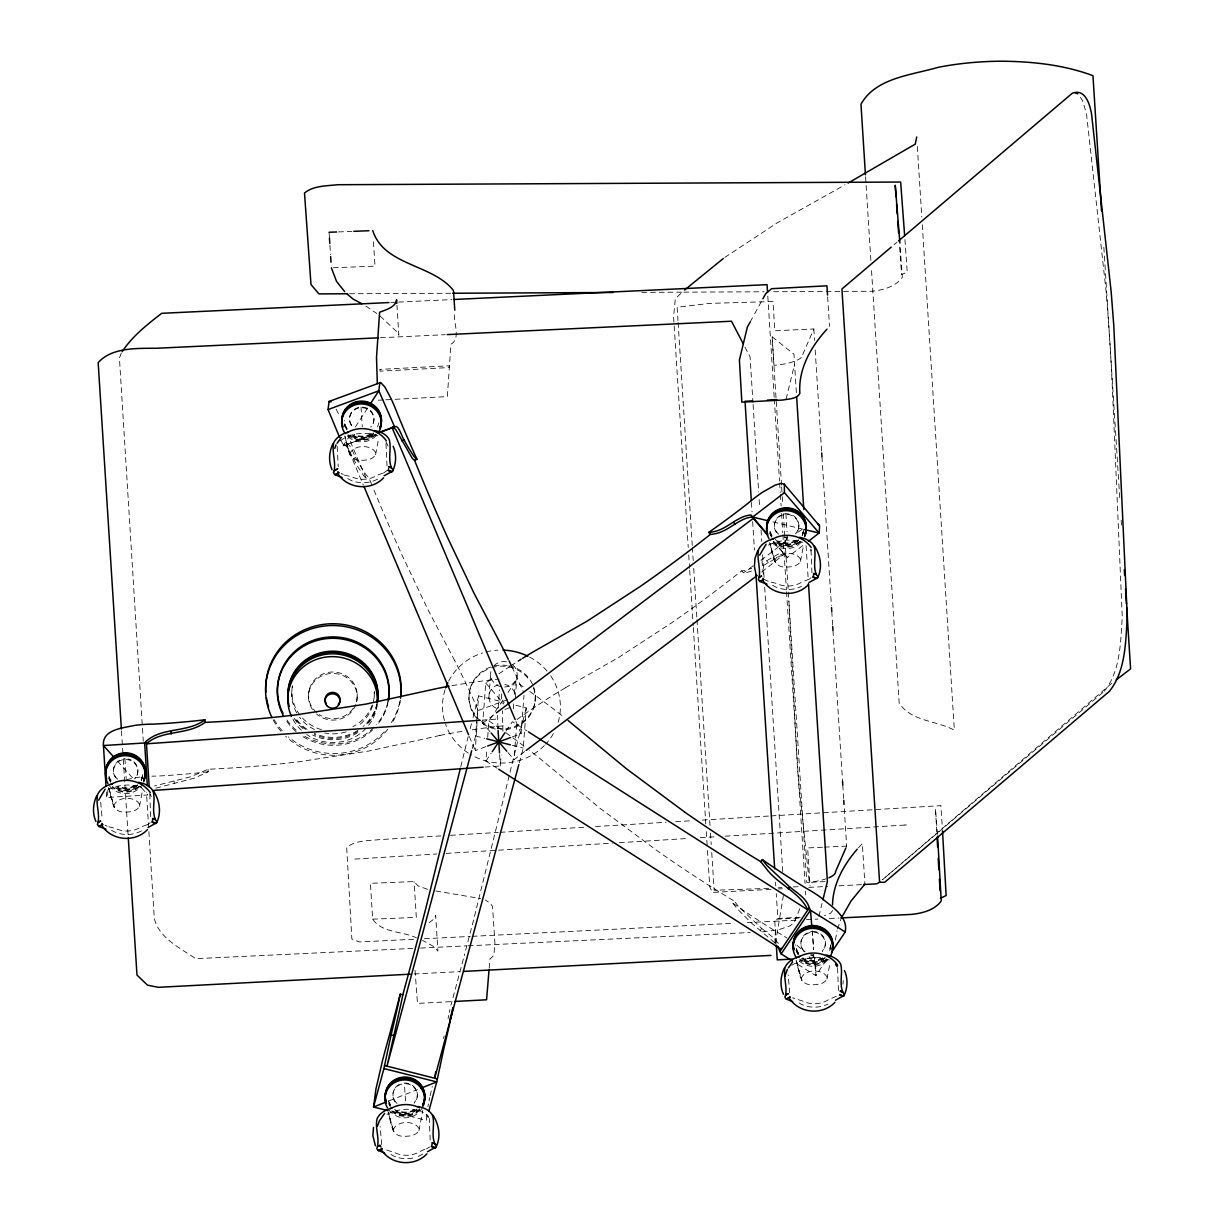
<?xml version="1.0" encoding="UTF-8"?>
<svg xmlns="http://www.w3.org/2000/svg" width="1224" height="1224" viewBox="0 0 1224 1224"><rect width="100%" height="100%" fill="white"/><g stroke="black" fill="none" stroke-linecap="round" stroke-linejoin="round"><path stroke-width="0.75" stroke-dasharray="5 3.75" d="M774.945 943.413L775.465 926.843M430.19 1140.08L429.287 1118.384M768.473 545.124L775.404 542.14L786.328 540.105L786.466 537.55M791.699 965.216L801.919 959.846L812.828 957.811L812.966 955.24M797.895 540.977L787.001 540.075L787.185 537.535M824.395 958.667L813.501 957.78L813.685 955.225M842.969 984.218L843.244 980.562M141.571 787.874L147.92 794.927L106.733 797.513L108.4 788.47M291.695 696.441L291.878 693.977M308.433 698.032L308.54 696.624M308.892 691.973L308.999 690.566M356.72 701.551L356.827 700.143M357.163 695.492L357.27 694.084M373.519 702.408L373.702 699.944A41.279 39.55 4.3 0 0 374.452 691.376M376.61 708.405L376.824 705.575A44.829 42.947 4.3 0 1 366.435 725.373M399.774 703.723L399.911 701.964M426.732 1115.309L426.365 1120.373L389.936 1111.162M468.93 699.684L469.006 698.629M469.542 691.438L469.618 690.382M472.143 748.935L475.601 736.022L478.615 695.875L504.288 702.362M485.852 746.686L475.279 750.587L477.88 709.476A214.001 26.653 69.6 0 0 454.747 660.7M489.952 731.6L482.73 723.185L485.76 683.038L486.632 682.411M488.896 697.588L490.839 671.685M497.158 768.259L485.913 761.098L486.877 748.323M487.688 737.368L488.927 720.936L494.221 713.057M497.938 728.448L497.617 715.428M498.168 708.115L499.545 689.877M485.071 767.05L500.325 765.964L501.151 755.024M502.926 731.294L502.391 710.807M513.346 708.864L513.759 703.402M514.447 694.268L515.411 681.493L516.375 682.135A214.904 54.391 33.6 0 1 523.092 686.771M515.365 697.634L517.155 673.613M524.668 751.567L514.034 759.63L516.911 721.303M512.29 736.909L521.103 733.65L523.979 695.324M519.297 762.843L523.26 748.078L526.274 707.931L513.453 704.687M534.659 704.473L534.735 703.418M535.271 696.226L535.347 695.171M415.028 970.372L417.506 1003.389L452.972 1001.553M489.172 968.276L489.937 959.004L493.808 955.546L494.94 943.413L492.553 906.678L490.288 903.159L485.316 899.992M381.689 1144.562L380.144 1126.432M789.725 993.031L788.179 974.901M337.181 446.485L338.237 466.65M832.687 910.472L830.606 913.242L824.456 915.659M113.71 806.004C116.617 796.212 135.374 795.738 139.735 804.658C138.695 811.451 129.637 812.246 124.083 812.017C111.155 812.476 111.598 796.992 108.905 788.164M349.804 454.272C352.711 444.48 371.469 444.006 375.829 452.926C374.789 459.719 365.731 460.499 360.177 460.285C347.249 460.729 347.692 445.261 345 436.433L350.431 456.001L344.709 436.05M393.164 1130.242C396.071 1120.45 414.829 1119.96 419.189 1128.88C418.149 1135.673 409.107 1136.469 403.538 1136.255C390.609 1136.698 391.068 1121.23 388.375 1112.386L393.807 1131.955L388.084 1112.004M774.685 561.005C777.607 551.213 796.365 550.739 800.71 559.643C799.67 566.452 790.628 567.232 785.058 567.018C772.145 567.462 772.589 551.993 769.896 543.165L775.327 562.734L769.605 542.783M801.2 978.71C804.107 968.918 822.865 968.429 827.225 977.349C826.185 984.142 817.127 984.938 811.573 984.708C798.645 985.167 799.088 969.683 796.396 960.855M835.426 940.032L837.078 930.776M775.45 943.398L783.712 893.52M786.328 540.105L787.277 536.265M812.828 957.811L813.792 953.955M139.475 806.417L142.657 789.694M375.584 454.685L378.752 437.947M418.945 1130.655L422.831 1110.199M800.465 561.418L803.648 544.68M826.965 979.108L830.147 962.385M341.006 440.64L343.868 445.613C349.743 438.972 353.063 454.058 355.786 457.684A81.228 10.113 69.6 0 0 359.749 465.013L365.349 473.734A73.945 9.211 69.6 0 0 368.699 477.207A339.339 42.259 69.6 0 0 372.708 487.045M427.895 1106.833L428.446 1103.941M429.073 1100.866L429.746 1097.576M150.583 816.546L149.833 794.146M430.144 1095.771L432.271 1086.376M460.79 766.668L462.32 760.364A214.001 11.184 -75.7 0 1 468.195 736.588M509.215 775.572L473.504 920.219A339.339 17.733 -75.7 0 1 464.279 955.485M786.068 399.146L794.575 364.324M818.887 916.302L822.023 903.465M478.615 695.875L478.324 696.991A214.001 11.184 -75.7 0 0 473.03 717.509M526.274 707.931L525.983 709.048A214.001 11.184 -75.7 0 0 509.98 772.421M837.507 928.924L840.949 919.148M121.314 353.002L119.432 358.081L143.269 741.163M799.823 908.728L794.422 922.039L790.383 925.757L778.189 929.888L761.558 931.984M802.714 354.532L813.838 328.95L774.853 330.786L772.987 301.548L709.614 303.384L677.147 307.239L677.989 320.566M845.677 848.354L846.656 846.105L843.994 804.122M750.098 322.126L753.739 315.471M754.657 313.803L761.955 300.492M350.293 434.826L343.164 445.827L372.922 434.826M355.388 426.962L367.613 408.097M495.292 711.481L503.752 698.858M507.991 692.539L515.411 681.493M485.913 761.098L491.207 753.204M506.032 731.111L512.397 721.64L526.84 730.85M774.654 942.694L751.613 923.187L737.812 909.417A73.516 18.605 33.6 0 1 733.008 903.327L734.446 901.201A341.022 86.307 33.6 0 1 657.915 851.292L599.745 808.069L541.62 759.951A214.904 54.391 33.6 0 0 529.196 750.128M760.272 930.546L761.695 928.419L739.235 907.275A73.516 18.605 33.6 0 1 734.446 901.201M826.338 960.06L815.857 975.681L795.34 962.814M346.774 443.516L346.331 444.694L363.375 485.132M858.529 847.727L862.339 843.535L864.909 884.095M836.329 996.244L828.419 999.748A25.826 24.74 4.3 0 1 802.745 1001.094L792.54 997.805M1104.339 691.193C1120.74 670.721 1120.495 642.049 1122.27 617.064L1112.631 394.266A977.073 334.03 -87.4 0 0 1106.129 291.572L1086.499 113.679L1082.659 100.965L1079.033 95.028M680.85 293.408L675.342 298.702L673.582 316.526L688.24 547.342M894.101 244.662L897.008 242.199M1102.885 692.432L882.473 879.735L1111.866 683.191M383.464 473.107L387.427 470.276M147.37 824.838L150.093 822.773M809.294 579.105L801.904 582.058A25.826 24.74 4.3 0 1 776.23 583.389L769.651 581.721M773.706 542.186L787.323 557.425L803.984 544.649M482.73 723.185L494.894 713.99M761.741 572.052L784.446 553.967L782.442 552.973L778.02 554.227L763.837 562.413M724.807 257.423L776.965 222.998L844.988 184.809M340.303 440.778C349.605 433.648 361.876 432.041 372.999 434.245M517.048 719.482L517.92 718.84A214.904 44.814 -40.4 0 1 565.243 687.888M762.889 565.825L779.703 556.186L785.089 555.023L786.236 556.767M801.949 529.594L797.467 532.44A37.393 7.803 -40.4 0 0 795.141 534.031M809.829 578.554L811.084 577.759M429.563 1146.995L426.457 1148.954M439.921 735.456L369.143 750.955L299.1 761.756A342.077 97.43 -3.6 0 1 208.034 769.253L191.066 776.659L154.515 785.961M208.034 769.253L208.187 771.793L194.172 778.204L154.683 788.486M429.104 922.728L434.826 918.275L435.668 915.307L437.917 951.14L434.627 947.024L422.601 940.399M565.259 687.873L618.411 657.594L671.624 622.848A341.022 71.114 -40.4 0 0 741.698 570.812A73.516 15.331 -40.4 0 0 746.074 570.231L751.766 568.334M107.483 790.138C116.708 785.364 126.868 783.85 136.904 785.976M386.952 1114.36C398.259 1108.47 411.432 1107.506 423.259 1112.463M389.339 1100.743L417.43 1089.59M344.342 475.142L351.349 476.656A25.826 24.74 4.3 0 0 377.023 475.325L383.097 472.999M343.868 445.613L374.529 434.275M344.296 444.434L347.616 447.632L353.308 458.587L355.786 457.684M353.308 458.587A81.228 10.113 69.6 0 0 357.27 465.931L363.819 475.83A73.578 9.165 69.6 0 0 366.221 478.125L368.699 477.207M478.293 710.44L508.251 699.363M751.414 571.072L747.757 572.189A73.516 15.331 -40.4 0 1 743.381 572.786L741.698 570.812M424.789 1149.244L420.383 1151.294A25.826 24.74 4.3 0 1 394.709 1152.626L384.52 1149.336M126.485 779.611L137.93 777.378A37.516 10.679 -3.6 0 1 142.535 776.827M147.002 824.731L140.928 827.057A25.826 24.74 4.3 0 1 115.255 828.403L108.661 826.736M820.57 957.474L801.46 958.621M503.339 725.817L502.192 725.939A215.455 61.368 -3.6 0 0 470.414 730.039M482.088 720.14L497.342 719.069M354.807 859.08L436.876 854M446.163 853.419L612.49 843.137M619.375 842.693L688.852 838.409M700.296 837.706L714.541 836.803M725.113 836.176L908.024 824.854M440.961 835.9L379.899 839.603C368.822 840.766 355.74 840.108 346.683 847.436L351.869 939.038L359.458 941.96L414.844 939.191M450.493 835.319L498.199 832.427M500.111 832.32L584.062 827.24M595.507 826.537L666.101 822.268M675.648 821.686L690.917 820.769M702.362 820.08L769.146 816.026M771.043 815.918L940.874 805.637L942.404 828.939M768.749 888.364L714.143 890.276L711.725 852.179M778.143 887.828L781.891 887.599M793.167 886.956L798.798 886.635M378.293 400.202L383.892 399.911M385.759 399.804L393.225 399.422M395.092 399.315L447.357 396.591L450.952 344.219C461.647 338.252 452.375 320.856 454.9 312.043M825.098 881.586L809.248 882.412L797.482 769.131L788.883 601.137M770.998 889.358L712.444 892.418L709.782 886.91L707.365 848.768M778.556 888.961L782.335 888.777M808.773 887.4L827.654 886.406M838.991 885.824L861.65 884.631M800.221 917.266L777.821 918.444L776.261 893.627M798.889 918.061L774.67 919.331L776.184 943.291M414.079 973.983L459.887 971.596M424.391 938.716L470.246 936.436M472.143 936.329L733.834 923.279M747.206 922.605L796.87 920.127M806.417 919.652L817.877 919.086M829.337 918.505L838.884 918.031M390.869 302.466L396.607 302.19M398.519 302.099L451.977 299.574M380.358 337.748L445.291 334.688M822.513 847.238L807.656 847.941L810.074 885.977M824.379 847.146L846.656 846.105M412.871 948.416L195.656 958.652C180.249 948.08 158.936 938.058 154.3 918.413L146.467 792.632M420.49 948.049L466.222 945.892M468.119 945.8L750.128 932.52M427.589 889.358L417.935 885.855L414.079 881.571L370.413 883.315L372.662 919.148C382.01 933.269 402.528 930.974 416.466 937.875M372.662 919.148L416.328 917.403L414.079 881.571M338.574 231.917L351.869 231.397M333.265 267.75L375.034 266.143L373.228 238.068M904.873 825.007L906.449 824.961M349.513 293.745L450.753 293.27M641.774 292.352L681.89 292.169M683.803 292.154L764.036 291.771M773.583 291.725L871.014 291.266C882.366 290.455 895.693 286.707 902.317 277.312L900.038 244.984M435.775 890.98L480.649 898.569M772.956 521.944L802.5 529.043M475.601 736.022L484.765 738.347M512.259 745.309L523.26 748.078M799.501 541.421L802.745 542.324M374.62 434.688L377.849 435.591M826.016 959.126L829.245 960.029M138.526 786.435L141.755 787.338M764.556 579.503L768.182 581.262M341.144 473.382L343.286 474.529M105.05 825.114L107.192 826.261M365.869 306.107L376.87 313.528M772.604 585.225L774.44 586.418A29.927 28.657 4.3 0 0 801.506 586.357M347.708 478.492L349.559 479.686A29.927 28.657 4.3 0 0 379.302 478.14M799.104 1002.915L800.955 1004.108A29.927 28.657 4.3 0 0 828.005 1004.062M111.614 830.224L113.45 831.417A29.927 28.657 4.3 0 0 143.208 829.872M391.068 1154.446L392.919 1155.655A29.927 28.657 4.3 0 0 415.67 1157.307M488.927 720.936L489.891 721.594A214.904 54.391 33.6 0 1 503.278 730.912M761.695 928.419L772.069 936.666L779.045 944.087M781.524 485.132L772.16 336.814L793.948 354.21L796.396 392.95M796.992 945.372L804.26 951.675M380.128 316.083L397.249 332.117L398.856 335.238L396.943 305.296M117.412 761.068L133.936 779.413M784.064 553.386L785.762 555.359M773.706 541.559L787.323 557.425M766.591 560.837L768.274 562.811M485.76 683.038L503.814 704.06M508.006 752.622L514.034 759.63M809.156 956.617L815.704 966.18L815.857 975.681L814.327 956.969M336.095 409.107L339.629 416.053M745.018 347.157L750.082 356.873L752.974 402.558M454.747 660.669L428.232 610.24L402.206 555.451A339.339 42.259 69.6 0 1 373.381 488.667M385.851 441.604L388.222 446.27M149.756 793.336L151.332 796.457M515.916 721.349L521.103 733.65M469.343 736.527L475.279 750.587M763.332 574.056L761.665 557.211M811.94 572.801L811.068 550.662M838.44 990.491L837.583 968.352M387.044 466.069L385.927 442.415M796.105 960.473L801.827 980.424L796.457 960.84M108.615 787.782L114.337 807.733L108.967 788.134M100.689 802.21L102.143 818.382M812.17 930.776L813.715 949.487M904.934 239.552L907.214 271.896L901.568 274.666L899.411 244.234M772.145 336.799L773.981 365.333A31.625 9.012 -3.6 0 0 802.837 354.516M329.088 232.269L329.44 237.884M329.929 245.381L330.526 254.73M1103.849 247.34L1118.736 481.965M1118.843 483.863L1119.945 501.029M1121.153 520.108L1121.521 525.83M917.327 146.498L921.794 217.076M922.284 224.711L954.353 730.177C936.253 720.339 911.344 721.67 899.181 703.127L871.381 268.27M865.567 176.715L870.891 260.635M827.654 296.881L829.52 326.38M813.838 328.95L814.572 340.394M815.169 349.942L821.595 451.075M821.962 456.797L831.402 605.651M831.769 611.373L832.733 626.642M832.978 630.467L842.54 781.218M842.785 785.028L843.627 798.385M806.081 545.613L808.268 579.962M785.915 513.774L787.047 531.736M805.01 951.874A12.225 11.705 4.3 0 1 812.415 931.449L813.547 949.426M781.646 487.045L782.121 494.649M782.243 496.546L782.794 504.456M783.329 513.667L806.784 882.489A31.625 9.012 -3.6 0 0 826.001 878.832M767.785 296.101L774.195 397.173M774.318 399.085L779.52 481.093M779.642 483.006L780.239 492.538M780.361 494.45L781.096 505.894M781.57 513.514L782.779 532.593M782.901 534.49L786.42 589.8M786.542 591.712L805.055 883.514M805.53 891.149L805.774 894.958M753.097 404.456L758.651 492.002M759.14 499.606L759.614 507.226M761.068 530.068L761.787 541.482M762.644 554.809L764.082 577.636M764.694 587.153L782.932 874.533M751.429 502.421L752.041 511.969M752.638 521.5L754.458 550.127M775.526 882.183L775.771 885.992M678.111 322.478L692.264 545.399M692.371 547.312L693.228 560.653M693.702 568.273L696.854 617.814M696.976 619.711L710.027 825.496M710.517 833.116L711.236 844.545M688.714 554.977L689.571 568.334M689.693 570.246L693.197 625.571M693.319 627.468L705.789 823.966M706.263 831.586L707.243 846.855M501.32 693.932L501.917 703.31M499.606 754.718L500.325 765.964M405.526 1100.957L404.379 1083.011A12.225 11.705 4.3 0 1 414.324 1102.503M361.019 407.041L362.273 426.793M174.129 781.004L174.282 783.544M124.925 758.788L126.179 778.525M121.497 730.927L122.828 751.903M123.303 759.538L128.153 835.824M106.381 791.943L106.733 797.513M937.492 834.309L935.457 808.789L936.85 833.544M397.081 1103.405A12.225 11.705 4.3 0 1 401.334 1083.546M422.663 1154.094A29.927 28.657 4.3 0 1 417.124 1156.818M419.832 1109.281A19.798 18.957 4.3 0 1 391.833 1110.734M419.878 1108.653A19.798 18.957 4.3 0 1 393.21 1111.162M422.54 1107.414A19.798 18.957 4.3 0 1 406.016 1117.803A19.798 18.957 4.3 0 1 388.283 1109.204M414.691 1110.03A17.473 16.738 4.3 0 1 394.587 1109.388M390.425 1105.15A17.473 16.738 4.3 0 1 388.452 1101.217M394.862 1101.753A12.225 11.705 4.3 0 1 397.479 1086.147A12.225 11.705 4.3 0 1 413.942 1087.356A12.225 11.705 4.3 0 1 414.248 1103.176M417.093 1108.913A17.564 16.83 4.3 0 1 393.302 1109.158M390.303 1105.823A17.564 16.83 4.3 0 1 388.85 1103.237M414.737 1109.372A17.473 16.738 4.3 0 1 397.234 1110.29M390.487 1104.492A17.473 16.738 4.3 0 1 388.498 1100.56M417.047 1109.663A17.564 16.83 4.3 0 1 393.241 1109.908M390.257 1106.572A17.564 16.83 4.3 0 1 388.804 1103.987M419.771 1110.03A19.798 18.957 4.3 0 1 391.772 1111.484M351.625 425.111A12.225 11.705 4.3 0 1 354.21 409.504A12.225 11.705 4.3 0 1 370.673 410.713A12.225 11.705 4.3 0 1 370.948 426.533M375.263 434.505A19.798 18.957 4.3 0 1 348.457 434.78M372.601 435.928A19.798 18.957 4.3 0 1 348.503 434.153M376.288 435.53A19.798 18.957 4.3 0 1 344.923 433.235M371.331 434.076A17.473 16.738 4.3 0 1 353.828 434.979M347.065 429.18A17.473 16.738 4.3 0 1 344.219 420.964M351.502 425.784A12.225 11.705 4.3 0 1 354.103 410.178A12.225 11.705 4.3 0 1 370.566 411.386A12.225 11.705 4.3 0 1 370.872 427.207M373.733 432.944A17.564 16.83 4.3 0 1 351.12 434.122M346.943 429.853A17.564 16.83 4.3 0 1 344.235 423.045M378.828 422.831A17.473 16.738 4.3 0 1 377.359 426.947M371.377 433.418A17.473 16.738 4.3 0 1 353.874 434.321M347.111 428.522A17.473 16.738 4.3 0 1 344.265 420.306M373.672 433.694A17.564 16.83 4.3 0 1 351.058 434.872M344.893 426.656A17.564 16.83 4.3 0 1 344.173 423.795M376.395 434.061A19.798 18.957 4.3 0 1 348.396 435.53M133.799 761.726A12.225 11.705 4.3 0 1 134.854 778.265M117.626 779.168A12.225 11.705 4.3 0 1 125.016 758.758M128.122 758.987A12.225 11.705 4.3 0 1 131.152 759.997M139.169 786.236A19.798 18.957 4.3 0 1 112.363 786.512M136.507 787.659A19.798 18.957 4.3 0 1 112.409 785.885M143.07 783.176A19.798 18.957 4.3 0 1 126.546 793.58A19.798 18.957 4.3 0 1 108.814 784.966M142.321 776.628A17.473 16.738 4.3 0 1 141.219 779.336M135.237 785.808A17.473 16.738 4.3 0 1 117.734 786.711M110.971 780.912A17.473 16.738 4.3 0 1 108.982 776.98M115.408 777.515A12.225 11.705 4.3 0 1 118.009 761.925A12.225 11.705 4.3 0 1 134.472 763.133A12.225 11.705 4.3 0 1 134.778 778.938M142.367 777.286A17.564 16.83 4.3 0 1 141.25 780.009M137.639 784.676A17.564 16.83 4.3 0 1 117.642 787.414M110.849 781.585A17.564 16.83 4.3 0 1 108.844 777.638M142.734 774.578A17.473 16.738 4.3 0 1 141.265 778.678M135.283 785.15A17.473 16.738 4.3 0 1 117.779 786.053M111.017 780.254A17.473 16.738 4.3 0 1 109.028 776.322M142.305 778.036A17.564 16.83 4.3 0 1 141.188 780.759M137.578 785.426A17.564 16.83 4.3 0 1 114.964 786.604M110.787 782.335A17.564 16.83 4.3 0 1 108.798 778.388M139.108 786.986A19.798 18.957 4.3 0 1 112.302 787.261M778.602 534.169A12.225 11.705 4.3 0 1 777.546 517.63A12.225 11.705 4.3 0 1 794.804 516.727A12.225 11.705 4.3 0 1 795.845 533.266M787.491 537.137A12.225 11.705 4.3 0 1 784.293 536.908M800.159 541.222A19.798 18.957 4.3 0 1 773.354 541.513M797.497 542.66A19.798 18.957 4.3 0 1 774.731 541.926M801.184 542.263A19.798 18.957 4.3 0 1 769.804 539.968M803.311 531.629A17.473 16.738 4.3 0 1 802.194 534.337M796.212 540.794A17.473 16.738 4.3 0 1 774.93 539.233M771.962 535.913A17.473 16.738 4.3 0 1 769.972 531.981M776.383 532.517A12.225 11.705 4.3 0 1 779 516.911A12.225 11.705 4.3 0 1 795.462 518.119A12.225 11.705 4.3 0 1 795.768 533.939M787.338 537.826A12.225 11.705 4.3 0 1 784.14 537.596M803.357 532.287A17.564 16.83 4.3 0 1 802.24 534.995M798.629 539.677A17.564 16.83 4.3 0 1 776.016 540.855M771.824 536.586A17.564 16.83 4.3 0 1 769.835 532.639M803.724 529.564A17.473 16.738 4.3 0 1 802.256 533.679M796.273 540.151A17.473 16.738 4.3 0 1 778.77 541.054M772.007 535.255A17.473 16.738 4.3 0 1 770.018 531.323M803.296 533.037A17.564 16.83 4.3 0 1 802.179 535.745M798.568 540.427A17.564 16.83 4.3 0 1 775.955 541.605M771.778 537.336A17.564 16.83 4.3 0 1 769.774 533.389M800.098 541.972A19.798 18.957 4.3 0 1 773.293 542.263M813.899 954.827A12.225 11.705 4.3 0 1 810.701 954.613M812.415 931.449A12.225 11.705 4.3 0 1 822.344 950.971M826.659 958.928A19.798 18.957 4.3 0 1 799.853 959.203M823.997 960.35A19.798 18.957 4.3 0 1 801.23 959.631M827.684 959.968A19.798 18.957 4.3 0 1 796.319 957.658M822.727 958.499A17.473 16.738 4.3 0 1 802.623 957.856M798.461 953.603A17.473 16.738 4.3 0 1 795.615 945.402M830.53 945.035A17.473 16.738 4.3 0 1 830.178 947.927L830.27 947.269A17.473 16.738 4.3 0 1 828.755 951.369M802.898 950.206A12.225 11.705 4.3 0 1 805.499 934.616A12.225 11.705 4.3 0 1 821.962 935.824A12.225 11.705 4.3 0 1 822.268 951.629M813.838 955.531A12.225 11.705 4.3 0 1 810.655 955.286M830.561 945.662A17.564 16.83 4.3 0 1 828.74 952.7M825.129 957.382A17.564 16.83 4.3 0 1 801.337 957.627M798.339 954.276A17.564 16.83 4.3 0 1 795.631 947.483M822.773 957.841A17.473 16.738 4.3 0 1 805.27 958.759M798.507 952.961A17.473 16.738 4.3 0 1 795.661 944.744M825.068 958.132A17.564 16.83 4.3 0 1 801.276 958.377M798.278 955.026A17.564 16.83 4.3 0 1 795.569 948.233M830.484 944.943A17.564 16.83 4.3 0 1 830.163 949.319M826.598 959.677A19.798 18.957 4.3 0 1 799.792 959.953M733.023 903.327A229.959 58.201 33.6 0 0 776.414 931.709A37.393 9.471 33.6 0 1 786.94 938.074M529.763 691.453A214.904 54.391 33.6 0 1 564.402 717.539M505.925 732.793A214.904 54.391 33.6 0 1 526.672 748.185M366.221 478.125A228.812 28.489 69.6 0 1 347.723 435.117M511.923 666.82A214.001 26.653 69.6 0 1 523.688 692.524M760.915 560.194A229.959 47.95 -40.4 0 0 783.115 543.349A37.393 7.803 -40.4 0 1 787.95 539.402M753.204 565.809A229.959 47.95 -40.4 0 1 743.381 572.786M486.632 682.395A214.904 44.814 -40.4 0 1 492.782 678.05M498.887 673.843A214.904 44.814 -40.4 0 1 509.413 666.774M510.898 665.795A214.904 44.814 -40.4 0 1 516.788 661.985M463.361 958.973A339.339 17.733 -75.7 0 1 450.906 1005.241M470.2 728.632A214.001 11.184 -75.7 0 1 472.219 720.691M444.128 1035.978A81.228 4.238 -75.7 0 1 443.532 1038.503M449.927 1009.586A73.945 3.871 -75.7 0 1 449.346 1012.416M448.718 1015.4A73.945 3.871 -75.7 0 1 448.061 1018.521M208.187 771.778A230.663 65.698 -3.6 0 1 156.534 776.123A37.516 10.679 -3.6 0 0 151.898 776.184M439.936 735.456A215.455 61.368 -3.6 0 1 462.641 731.264M451.993 685.685A215.455 61.368 -3.6 0 1 499.224 679.029M550.678 675.801A58.951 56.472 4.3 0 1 557.807 723.476M553.37 733.635A58.951 56.472 4.3 0 1 545.674 744.192M544.389 745.538A58.951 56.472 4.3 0 1 470.001 754.137M468.364 753.112A58.951 56.472 4.3 0 1 445.536 724.072M444.434 720.538A58.951 56.472 4.3 0 1 445.108 689.663M448.657 681.125A58.951 56.472 4.3 0 1 482.7 652.897M485.989 651.964A58.951 56.472 4.3 0 1 497.877 650.158M529.579 657.104A58.951 56.472 4.3 0 1 548.474 672.787M512.703 664.846A13.28 12.714 4.3 0 1 504.686 687.001M501.213 686.74A13.28 12.714 4.3 0 1 490.87 671.685M493.915 665.825A13.28 12.714 4.3 0 1 506.552 661.847M509.521 707.548A13.28 12.714 4.3 0 1 502.988 709.599M496.225 708.237A13.28 12.714 4.3 0 1 497.954 684.813M504.854 684.446A13.28 12.714 4.3 0 1 514.784 692.952M533.633 687.062A33.17 31.763 4.3 0 1 521.133 723.078A33.17 31.763 4.3 0 1 481.46 721.579M480.145 720.508A33.17 31.763 4.3 0 1 472.158 683.221A33.17 31.763 4.3 0 1 507.134 665.519M508.832 665.81A33.17 31.763 4.3 0 1 533.052 685.501M533.557 688.118A33.17 31.763 4.3 0 1 500.631 729.688M495.445 729.045A33.17 31.763 4.3 0 1 481.384 722.634M476.457 717.937A33.17 31.763 4.3 0 1 489.921 668.335M491.558 667.769A33.17 31.763 4.3 0 1 529.793 680.651M399.774 701.933A67.733 64.872 4.3 0 1 390.165 724.379M384.214 731.86A67.733 64.872 4.3 0 1 288.42 736.848M282.193 730.774A67.733 64.872 4.3 0 1 273.839 719.131M400.309 700.021A67.733 64.872 4.3 0 1 392.093 722.94M387.779 729.259A67.733 64.872 4.3 0 1 285.712 736.282M280.923 731.218A67.733 64.872 4.3 0 1 272.799 719.207M387.916 702.79A55.86 53.504 4.3 0 1 377.39 724.792M372.586 729.994A55.86 53.504 4.3 0 1 301.823 735.915M296.055 731.585A55.86 53.504 4.3 0 1 286.538 720.967M377.084 703.127A44.997 43.1 4.3 0 1 363.207 726.429M357.882 730.361A44.997 43.1 4.3 0 1 314.339 733.406M307.04 729.351A44.997 43.1 4.3 0 1 295.412 717.769M377.007 704.183A44.997 43.1 4.3 0 1 364.354 726.383M357.806 731.417A44.997 43.1 4.3 0 1 314.247 734.461M305.602 729.443A44.997 43.1 4.3 0 1 295.336 718.825M377.13 704.718A44.829 42.947 4.3 0 1 368.669 725.297M366.221 728.188A44.829 42.947 4.3 0 1 306.734 734.522M301.379 730.223A44.829 42.947 4.3 0 1 292.261 718.09M316.725 712.689A24.358 23.332 4.3 0 1 313.344 681.324A24.358 23.332 4.3 0 1 345.627 675.526A24.358 23.332 4.3 0 1 354.715 705.865M353.124 708.497A24.358 23.332 4.3 0 1 319.235 714.587M372.218 704.886A41.279 39.55 4.3 0 1 352.925 726.673M321.392 729.657A41.279 39.55 4.3 0 1 292.398 685.394M372.586 705.712A41.279 39.55 4.3 0 1 357.301 726.413M346.117 731.876A41.279 39.55 4.3 0 1 324.697 732.992M314.492 729.535A41.279 39.55 4.3 0 1 299.528 717.249M296.682 712.873A41.279 39.55 4.3 0 1 292.536 686.19M374.192 692.141A41.279 39.55 4.3 0 1 373.764 700.725M312.457 709.476A24.358 23.332 4.3 0 1 329.256 673.659A24.358 23.332 4.3 0 1 356.138 703.586A24.358 23.332 4.3 0 1 316.618 714.097M388.023 701.367A55.86 53.504 4.3 0 1 376.349 724.73M373.963 727.331A55.86 53.504 4.3 0 1 303.476 735.486M296.162 730.162A55.86 53.504 4.3 0 1 286.645 719.559M357.607 732.702A44.829 42.947 4.3 0 1 312.717 735.027M303.017 728.678A44.829 42.947 4.3 0 1 293.377 716.943M380.021 369.388L380.006 371.163L449.07 367.567L449.086 365.792L380.021 369.388"/><path stroke-width="1.5" d="M832.519 904.98C832.871 883.927 843.81 864.695 857.259 849.135M373.488 1127.472L372.876 1135.704L375.416 1145.756M339.568 437.197L328.047 409.566L329.088 401.441L380.695 382.485L384.963 387.151L391.144 398.81A37.21 4.636 69.6 0 1 397.968 415.074A228.812 28.489 69.6 0 0 416.986 459.367L414.508 460.285A73.578 9.165 69.6 0 1 412.106 457.975L395.918 429.792L392.583 426.595L392.154 427.773L515.166 719.59M808.529 541.176L819.116 533.037L784.446 492.66L784.355 484.26L781.034 483.404L775.159 485.102L762.797 492.063A37.393 7.803 -40.4 0 0 748.445 502.972A229.959 47.95 -40.4 0 1 708.711 532.409L710.394 534.368A73.516 15.331 -40.4 0 0 714.77 533.786C728.754 531.476 739.005 517.767 752.775 516.956L753.25 518.364L496.409 712.842M831.586 952.257L845.203 931.969C848.492 916.302 831.402 906.693 821.426 897.926A37.393 9.471 33.6 0 0 805.759 887.997A229.959 58.201 33.6 0 1 762.353 859.615L760.93 861.742A73.516 18.605 33.6 0 0 765.719 867.831C777.271 884.202 799.364 891.684 807.84 909.891L528.447 731.876M489.019 970.127L486.571 999.794L454.838 1001.446M388.115 1110.688L373.55 1107.016L383.923 1068.567L391.114 1034.846A81.228 4.238 -75.7 0 0 393.883 1023.264L397.831 1005.822A73.945 3.871 -75.7 0 0 400.217 994.194L402.788 994.852A73.578 3.84 -75.7 0 1 401.074 1003.343L387.013 1066.15L471.638 750.786M434.795 1077.074L434.673 1078.206L518.808 764.679M428.828 1111.224L436.738 1081.924L443.929 1048.218A81.228 4.238 -75.7 0 0 446.699 1036.636L451.304 1016.058A73.578 3.84 -75.7 0 0 453.018 1007.566A228.812 11.949 -75.7 0 1 452.299 1010.351M148.012 827.516L156.519 822.834A163.129 9.792 -69.1 0 0 156.718 821.136L155.693 820.218C151.302 811.099 155.678 800.71 153.168 791.408C150.384 785.839 144.294 783.375 138.526 782.289M384.107 475.784L392.613 471.102A163.129 9.792 -69.1 0 0 392.827 469.404L391.787 468.486C387.396 459.367 391.772 448.963 389.263 439.661C386.478 434.107 380.389 431.644 374.62 430.557M427.482 1151.738L435.989 1147.072A163.129 9.792 -69.1 0 0 436.188 1145.358L435.163 1144.44C430.756 1135.336 435.132 1124.933 432.638 1115.63C429.853 1110.076 423.764 1107.598 417.981 1106.511M809.003 582.502L817.51 577.835A163.129 9.792 -69.1 0 0 817.709 576.122L816.683 575.219C812.292 566.1 816.668 555.696 814.159 546.394C811.374 540.84 805.285 538.376 799.501 537.275M835.502 1000.207L844.009 995.525A163.129 9.792 -69.1 0 0 844.223 993.827L843.183 992.909C838.792 983.79 843.168 973.401 840.659 964.099C837.874 958.545 831.784 956.066 826.016 954.98M435.01 1075.605L435.729 1071.719M381.582 431.674L394.633 426.855C398.473 424.055 401.809 436.892 404.088 439.829A81.228 10.113 69.6 0 0 408.051 447.173L413.651 455.894A73.945 9.211 69.6 0 0 416.986 459.367M151.975 822.253L156.106 823.492L152.296 821.732M431.445 1146.49L435.469 1147.806L431.445 1146.49L431.888 1145.542A163.129 9.792 -69.1 0 0 432.087 1143.828M839.465 994.959L843.489 996.275L839.786 994.424M460.408 768.244L425.845 908.162A339.339 17.733 -75.7 0 1 402.788 994.852M822.911 899.808L827.393 881.479L808.498 583.772M149.221 786.956L146.314 741.27C161.522 727.041 187.808 732.916 204.898 719.819L205.051 722.359C187.96 735.456 161.675 729.581 146.482 743.809L480.191 720.278M96.834 795.462C92.948 803.556 92.228 813.271 95.962 821.534M98.654 800.144L105.126 789.235M156.473 823.14C161.721 812.736 159.64 800.266 153.367 790.796M332.943 443.731C329.042 451.809 328.323 461.524 332.056 469.802M334.749 448.412L336.003 444.955M392.567 471.408C396.301 463.575 396.653 454.181 393.133 446.24M377.497 1126.111L379.379 1120.909L384.581 1113.457M435.943 1147.362C441.191 1136.974 439.11 1124.489 432.837 1115.018M757.824 550.463L755.009 558.251L754.397 566.467L756.049 574.591M759.645 555.145L766.117 544.221M817.464 578.126C822.712 567.737 820.631 555.252 814.358 545.782M784.324 968.153C780.438 976.247 779.719 985.963 783.452 994.225M784.89 976.308L787.399 969.377M843.963 995.831C847.696 988.013 848.048 978.619 844.529 970.663M845.677 848.354L835.533 871.687A31.625 9.012 -3.6 0 1 828.893 877.761M916.715 136.966L915.246 144.141L848.125 183.049M379.853 382.684L378.813 390.808L394.633 426.855M841.5 917.74L851.093 900.925L864.909 884.095M750.098 322.126L747.359 327.114L739.403 360.024L741.851 402.176L782.84 400.034C788.44 398.84 797.038 399.146 799.869 393.317C798.109 369.051 811.053 346.484 826.98 329.18M762.873 298.824L765.597 293.837L771.548 288.696L826.95 285.819L827.531 295.03M370.673 403.384L378.813 390.808L328.047 409.566M122.201 351.686C132.33 336.172 147.217 324.513 161.736 313.313L388.972 302.558M492.262 751.628L504.977 732.686M788.179 888.976L789.602 886.834L767.157 865.705A73.516 18.605 33.6 0 1 762.353 859.615M792.188 960.825L781.142 953.894L779.933 951.476L809.278 907.764C806.57 898.278 796.809 892.801 789.602 886.834M781.142 953.894L810.472 910.182L809.278 907.764M337.059 443.348L341.221 437.503M788.455 967.786L792.616 961.926M106.029 786.374L103.443 745.538L144.631 742.968L146.314 741.27M684.583 290.012L723.277 258.539M891.21 247.126L841.928 289.002L879.566 882.198L876.766 883.85L863.547 884.539M898.462 240.96L1072.362 93.177C1085.413 88.388 1089.758 104.422 1091.548 113.832L1111.162 291.74L1113.779 325.569L1127.304 617.217C1125.529 642.202 1125.789 670.89 1109.372 691.346L884.615 882.351L879.566 882.198M383.571 477.834C371.56 490.885 348.457 489.218 338.482 474.545M147.477 829.566C135.466 842.617 112.363 840.949 102.388 826.276M808.467 584.567C796.457 597.618 773.338 595.95 763.363 581.278M426.947 1153.804C414.936 1166.839 391.818 1165.171 381.842 1150.514M834.967 1002.272C822.956 1015.308 799.853 1013.64 789.878 998.983M784.446 492.66L752.653 517.048L751.077 514.983C737.322 515.809 727.056 529.518 713.087 531.813A73.516 15.331 -40.4 0 1 708.711 532.409M1116.196 679.886L1130.594 668.885L1126.723 607.854M526.182 750.419L757.182 575.51M338.773 472.678L334.993 474.728L334.336 474.132A163.129 1.545 63.2 0 0 333.433 472.495L333.999 471.5C336.218 461.831 331.52 452.069 333.769 442.553C336.661 436.769 342.674 433.648 348.641 431.904M102.678 824.41L98.899 826.46L98.241 825.879A163.129 1.545 63.2 0 0 97.339 824.226L97.905 823.232C100.123 813.562 95.426 803.816 97.675 794.299C100.567 788.501 106.58 785.38 112.547 783.635M763.669 579.411L759.89 581.461L759.232 580.865A163.129 1.545 63.2 0 0 758.329 579.227L758.895 578.218C761.098 568.563 756.417 558.802 758.666 549.285C761.558 543.502 767.57 540.381 773.537 538.637M790.169 997.116L786.389 999.166L785.731 998.57A163.129 1.545 63.2 0 0 784.829 996.917L785.395 995.923C787.613 986.269 782.916 976.507 785.165 966.991C788.057 961.192 794.07 958.086 800.037 956.326M337.793 468.654L334.091 470.582L336.707 469.465M100.475 821.029L97.996 822.314L100.613 821.212M761.45 576.03L758.987 577.315L761.588 576.198M379.93 1145.266L377.466 1146.536L376.793 1148.464A163.129 1.545 63.2 0 1 377.711 1150.101L384.688 1153.192M787.965 993.735L785.487 995.005L788.103 993.903M346.836 432.883C359.581 424.927 377.711 428.4 386.325 440.793M110.741 784.615C123.486 776.659 141.617 780.132 150.231 792.525M771.732 539.616C784.462 531.66 802.607 535.118 811.206 547.526M390.211 1108.837C398.779 1103.711 409.581 1103.191 418.654 1107.353M798.232 957.306C810.976 949.35 829.107 952.823 837.721 965.216M380.067 1145.435L377.466 1146.536C379.486 1137.173 374.819 1127.748 377.13 1118.522C380.021 1112.723 386.034 1109.617 392.001 1107.873M338.895 473.091L334.993 474.728L342.077 477.452M102.801 824.823L98.899 826.46L105.983 829.184M763.791 579.824L759.89 581.461L766.974 584.169M382.255 1149.045L378.369 1150.698L381.842 1148.571M385.835 1102.136L373.55 1107.016L375.921 1089.146L382.439 1060.902A37.21 1.943 -75.7 0 1 387.136 1043.46A228.812 11.949 -75.7 0 0 400.217 994.194M420.934 1088.197L436.738 1081.924L383.923 1068.567M378.185 432.883L393.944 427.069M401.61 440.747L404.088 439.829M487.611 746.028L510.53 737.567M329.088 401.441L331.061 401.931M940.476 898.248L946.137 895.555L942.511 830.836M153.26 790.444L483.159 767.188M752.485 400.891L745.018 401.288L751.307 500.509M767.402 400.11L776.735 399.636M410.254 974.182L158.263 987.324L147.507 985.167L136.981 975.054L128.275 837.736M463.712 971.397L771.059 955.393M792.142 959.111L777.24 959.891L776.307 945.142M840.796 917.939L911.467 914.404C922.223 913.334 935.014 909.967 941.225 900.925L937.599 836.206M453.89 299.482L767.05 284.656L767.54 292.291M378.445 337.824L156.932 348.243C137.669 348.457 112.073 347.035 98.165 362.625L121.375 729.03M447.204 334.596L731.493 321.224L743.32 343.913M329.088 232.269L336.677 231.979M353.767 231.321L368.959 230.739M347.601 293.76L318.944 293.898L310.988 284.519L304.501 192.979C313.512 185.574 326.609 186.017 337.686 184.717L900.65 182.039L904.658 235.758M452.666 293.255L613.117 292.49M767.417 520.613L752.653 517.048L767.509 534.352M804.352 529.487L819.116 533.037L819.636 526.014L784.355 484.26M486.601 738.806L510.423 744.835M391.114 1034.846L393.7 1035.504M384.443 1065.507L437.259 1078.864M1075.07 92.672L1077.732 93.835M792.708 1001.645L786.389 999.166L789.863 997.024M812.966 577.254L817.096 578.478L813.057 576.841M388.069 470.521L392.093 471.852L388.161 470.108M813.7 573.551L816.362 574.515L813.838 573.368M388.819 466.818L391.481 467.782L388.941 466.635M840.215 991.256L842.877 992.22L840.337 991.058M152.725 818.565L155.387 819.529L152.847 818.366M432.179 1142.788L434.841 1143.751L432.302 1142.604M361.814 303.72L353.109 299.069L347.279 294.188M817.724 523.887L819.04 524.637M845.203 931.969L810.472 910.182L811.711 925.16M498.749 769.284L781.356 949.334L781.264 948.294M684.384 811.849L626.229 768.611L568.089 720.492M344.694 291.679L336.508 281.336L331.367 267.827M114.872 758.237L103.443 745.538C101.837 729.351 123.318 727.974 134.64 725.419A37.516 10.679 -3.6 0 1 153.23 724.149A230.663 65.698 -3.6 0 0 204.898 719.819M751.551 516.39L767.693 535.179M733.604 522.434L735.287 524.408M491.161 733.008L506.812 751.215M835.426 964.267L837.323 966.838M426.457 1114.513L428.354 1117.099M777.623 946.213L779.933 951.476M338.467 472.602L338.252 472.189A163.129 1.545 63.2 0 0 337.946 471.607M380.557 1146.199L380.725 1146.505A163.129 1.545 63.2 0 1 381.001 1147.026M813.547 573.918L813.608 574.607A163.129 9.792 -69.1 0 1 813.409 576.305M152.556 818.917L152.618 819.606A163.129 9.792 -69.1 0 1 152.419 821.304M364.125 486.892L468.608 734.767M453.431 290.44C432.623 264.017 383.969 265.853 372.754 230.586M810.9 549.683L811.068 550.662M899.9 243.086L895.234 185.268L896.044 196.682M896.58 204.286L897.253 213.802M897.789 221.406L898.6 232.82M453.584 291.465L454.777 310.162M396.821 303.43L396.576 299.681C395.597 307.545 385.774 309.703 379.608 312.273L376.518 357.362L377.313 383.602M329.44 237.884L329.807 243.5M330.648 256.596L331 262.211M1101.539 211.109L1092.956 75.674C1063.656 64.734 1031.97 61.445 1000.88 61.2C979.812 61.399 958.744 63.281 938.058 67.351C911.742 75.123 875.543 77.724 860.977 104.239L865.444 174.803M1124.29 569.696L1124.657 575.418M1125.514 588.775L1126.478 604.029M821.717 452.987L821.962 456.797M831.524 607.563L831.769 611.373M832.733 626.642L832.978 630.467M842.54 781.218L842.785 785.028M843.749 800.297L843.994 804.122M796.64 396.76L803.786 509.352M756.034 574.943L774.685 868.826M498.061 730.33L499.499 752.837M170.993 731.569L171.146 734.109M144.631 742.968L147.339 785.655M937.064 837.338L937.584 846.855M938.227 858.284L938.869 869.698M939.405 879.214L940.047 890.644M386.203 1102.518A19.798 18.957 4.3 0 1 406.353 1077.747A19.798 18.957 4.3 0 1 422.708 1105.196M387.396 1107.781A19.798 18.957 4.3 0 1 403.614 1079.935A19.798 18.957 4.3 0 1 423.229 1105.915M386.248 1101.906A19.798 18.957 4.3 0 1 406.399 1077.12A19.798 18.957 4.3 0 1 422.754 1104.568M423.902 1102.885A19.798 18.957 4.3 0 1 422.647 1105.945M386.141 1103.268A19.798 18.957 4.3 0 1 403.721 1078.466A19.798 18.957 4.3 0 1 424.315 1101.279M388.666 468.409A163.129 9.792 -69.1 0 1 388.589 468.976M342.827 426.564A19.798 18.957 4.3 0 1 362.136 401.732A19.798 18.957 4.3 0 1 380.037 427.727M344.923 433.235A19.798 18.957 4.3 0 1 360.238 403.966A19.798 18.957 4.3 0 1 379.165 431.445M341.909 421.087A19.798 18.957 4.3 0 1 364.752 401.35A19.798 18.957 4.3 0 1 380.083 427.099M342.781 427.314A19.798 18.957 4.3 0 1 362.075 402.482A19.798 18.957 4.3 0 1 379.976 428.477M101.852 823.354A163.129 1.545 63.2 0 1 102.158 823.936M105.769 773.446A19.798 18.957 4.3 0 1 128.596 753.709A19.798 18.957 4.3 0 1 143.942 779.458M107.941 783.544A19.798 18.957 4.3 0 1 124.144 755.698A19.798 18.957 4.3 0 1 143.774 781.677M105.815 772.818A19.798 18.957 4.3 0 1 128.642 753.081A19.798 18.957 4.3 0 1 143.988 778.846M106.687 779.045A19.798 18.957 4.3 0 1 125.98 754.213A19.798 18.957 4.3 0 1 143.881 780.208M762.827 578.34A163.129 1.545 63.2 0 1 763.149 578.921M766.744 528.447A19.798 18.957 4.3 0 1 789.587 508.71A19.798 18.957 4.3 0 1 804.918 534.46M768.932 538.545A19.798 18.957 4.3 0 1 785.135 510.699A19.798 18.957 4.3 0 1 804.749 536.678M766.79 527.819A19.798 18.957 4.3 0 1 789.633 508.082A19.798 18.957 4.3 0 1 804.964 533.832M767.678 534.047A19.798 18.957 4.3 0 1 786.971 509.215A19.798 18.957 4.3 0 1 804.872 535.209M793.764 949.411A19.798 18.957 4.3 0 1 812.659 926.155A19.798 18.957 4.3 0 1 832.396 948.998M796.319 957.658A19.798 18.957 4.3 0 1 811.634 928.404A19.798 18.957 4.3 0 1 830.561 955.883M793.81 948.784A19.798 18.957 4.3 0 1 812.705 925.528A19.798 18.957 4.3 0 1 832.442 948.371M793.703 950.161A19.798 18.957 4.3 0 1 812.598 926.905A19.798 18.957 4.3 0 1 832.351 949.748M760.93 861.757A341.022 86.307 33.6 0 1 684.384 811.849M414.508 460.285A339.339 42.259 69.6 0 0 448.03 538.529L474.055 593.303L500.555 643.748A214.001 26.653 69.6 0 1 508.312 659.308M509.031 660.792A214.001 26.653 69.6 0 1 511.204 665.29M710.394 534.383A341.022 71.114 -40.4 0 1 640.336 586.403L587.122 621.149L533.955 651.428A214.904 44.814 -40.4 0 0 522.602 658.313M518.257 661.052A214.904 44.814 -40.4 0 1 521.164 659.216M451.931 1011.743A228.812 11.949 -75.7 0 1 451.212 1014.528M450.845 1015.92A228.812 11.949 -75.7 0 1 449.759 1020.082M205.051 722.359A342.077 97.43 -3.6 0 0 296.132 714.847L366.175 704.06L436.953 688.546A215.455 61.368 -3.6 0 1 448.948 686.236M445.704 687.903A58.951 56.472 4.3 0 1 447.846 682.763M503.033 650.112A58.951 56.472 4.3 0 1 527.881 656.232M283.035 713.47A55.86 53.504 4.3 0 1 325.37 637.383A55.86 53.504 4.3 0 1 388.345 699.669M268.576 706.967A67.733 64.872 4.3 0 1 266.434 697.757M265.822 692.157A67.733 64.872 4.3 0 1 335.192 623.781A67.733 64.872 4.3 0 1 400.692 696.395M271.942 717.509A67.733 64.872 4.3 0 1 322.356 626.306A67.733 64.872 4.3 0 1 400.554 698.154M289.216 706.477A44.829 42.947 4.3 0 1 330.082 653.876A44.829 42.947 4.3 0 1 377.344 701.888M291.45 716.377A44.829 42.947 4.3 0 1 325.033 657.196A44.829 42.947 4.3 0 1 377.298 702.851M326.303 703.525A7.528 7.222 4.3 0 1 327.91 693.901A7.528 7.222 4.3 0 1 338.053 694.651A7.528 7.222 4.3 0 1 338.237 704.397M288.084 696.624A44.997 43.1 4.3 0 1 335.147 651.245A44.997 43.1 4.3 0 1 377.42 701.291M288.007 697.695A44.997 43.1 4.3 0 1 335.07 652.3A44.997 43.1 4.3 0 1 377.344 702.362M283.754 716.453A55.86 53.504 4.3 0 1 324.36 638.913A55.86 53.504 4.3 0 1 388.238 701.092M336.095 652.377A41.279 39.55 4.3 0 1 339.691 652.805M343.21 653.509A41.279 39.55 4.3 0 1 351.671 656.569M327.497 706.37A7.528 7.222 4.3 0 0 339.859 702.484A7.528 7.222 4.3 0 0 330.082 694.146A7.528 7.222 4.3 0 0 327.497 706.37"/></g></svg>
